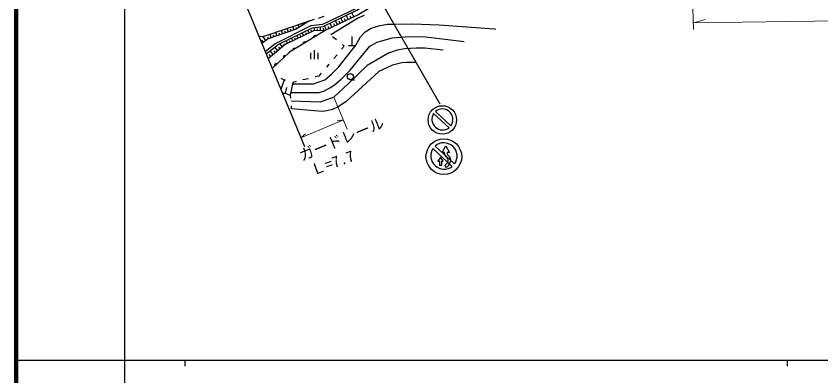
# Model space of a CAD drawing. Units: millimetres, scale not verified. Extents: x 40000 to 680000, y 20000 to 380000.
# Drawn here: x 40000 to 173623, y 202409 to 262138 of the extents above; entities that cross this region are included whole.
import ezdxf
from ezdxf.enums import TextEntityAlignment as Align

# ---------------------------------------------------------------- set-up
doc = ezdxf.new("R2010")
doc.units = ezdxf.units.MM
doc.header["$LTSCALE"] = 1000
for name, color, linetype, lineweight in [('M-BGD', 7, 'Continuous', 25), ('M-BMK-SRVR', 3, 'Continuous', 25), ('M-STR-HTXT', 7, 'Continuous', 13), ('M-STR-STRC', 7, 'Continuous', 25), ('M-TTL', 2, 'Continuous', 140), ('M-TTL-BAND', 7, 'Continuous', 25)]:
    doc.layers.add(name, color=color, linetype=linetype, lineweight=lineweight)
doc.styles.add('ＭＳ ゴシック', font='')
doc.styles.get('ＭＳ ゴシック').set_extended_font_data('MS Gothic')

msp = doc.modelspace()

# ---------------------------------------------------------------- linework, layer by layer
at = {"layer": 'M-BGD'}
for p, q in [((90202, 261814), (91160, 262102)), ((95159, 261570), (94831, 262263)), ((95611, 261783), (95446, 262133)), ((96063, 261997), (95733, 262696)), ((96673, 261804), (97859, 262312)), ((87027, 260295), (86767, 260704)), ((87449, 260563), (87384, 260665)), ((87871, 260831), (87741, 261036)), ((88715, 261367), (89532, 261613)), ((92446, 260288), (92126, 260966)), ((92271, 259094), (96673, 261804)), ((92898, 260502), (92737, 260843)), ((93350, 260715), (93028, 261398)), ((93802, 260929), (93640, 261273)), ((94254, 261143), (93929, 261831)), ((94706, 261356), (94543, 261703)), ((100229, 260534), (101584, 260788)), ((101584, 260788), (102769, 260788)), ((102769, 260788), (105817, 260872)), ((105817, 260872), (110220, 260703)), ((110220, 260703), (119449, 260026)), ((83313, 258849), (83102, 259457)), ((83786, 259013), (83681, 259314)), ((84258, 259176), (84049, 259779)), ((84730, 259340), (84627, 259639)), ((85203, 259504), (84996, 260102)), ((85675, 259668), (85573, 259964)), ((86148, 259831), (85942, 260424)), ((86605, 260027), (86475, 260232)), ((87750, 258897), (87521, 259370)), ((88200, 259115), (88086, 259351)), ((88650, 259334), (88421, 259805)), ((89100, 259552), (88983, 259793)), ((89569, 259692), (89552, 260227)), ((90068, 259707), (90059, 260027)), ((90568, 259723), (90549, 260363)), ((91068, 259738), (91057, 260109)), ((91542, 259861), (91224, 260533)), ((91994, 260075), (91834, 260414)), ((97181, 258671), (97943, 259518)), ((97943, 259518), (98959, 260110)), ((98959, 260110), (100229, 260534)), ((119449, 260026), (119618, 259941)), ((81075, 257790), (80818, 258150)), ((81482, 258081), (80967, 258800)), ((81896, 258358), (81790, 258664)), ((82368, 258522), (82156, 259135)), ((82841, 258685), (82735, 258989)), ((85052, 257586), (84819, 258065)), ((85501, 257805), (85386, 258043)), ((85951, 258023), (85720, 258500)), ((86401, 258242), (86286, 258479)), ((86851, 258460), (86620, 258935)), ((87301, 258678), (87186, 258915)), ((92525, 258756), (93202, 258248)), ((95785, 257240), (95785, 258740)), ((96419, 257316), (97181, 258671)), ((99975, 257824), (102431, 258502)), ((102431, 258502), (105394, 258756)), ((105394, 258756), (108019, 258671)), ((108019, 258671), (114369, 257909)), ((83455, 256396), (82957, 257002)), ((83842, 256714), (83621, 256982)), ((84228, 257031), (83788, 257567)), ((84614, 257349), (84445, 257554)), ((93541, 253676), (96419, 257316)), ((94472, 257147), (94049, 256639)), ((94218, 257401), (94472, 257147)), ((95185, 257240), (96385, 257240)), ((95488, 253168), (98705, 257147)), ((98705, 257147), (99975, 257824)), ((104547, 256724), (103277, 256470)), ((106410, 256808), (104547, 256724)), ((107849, 256808), (106410, 256808)), ((110897, 256470), (107849, 256808)), ((82297, 255444), (82039, 255757)), ((82683, 255761), (82167, 256389)), ((83069, 256079), (82820, 256382)), ((88944, 255005), (88944, 256055)), ((89544, 255005), (89544, 256505)), ((90144, 255005), (90144, 256055)), ((93287, 255708), (92779, 255115)), ((101838, 255962), (98282, 253930)), ((103277, 256470), (101838, 255962)), ((91932, 254184), (91509, 253676)), ((98282, 253930), (95149, 250882)), ((102515, 254014), (100229, 252914)), ((104039, 254353), (102515, 254014)), ((104801, 254438), (104039, 254353)), ((106410, 254438), (104801, 254438)), ((90662, 252660), (90239, 252152)), ((92355, 252490), (93541, 253676)), ((93964, 251644), (95488, 253168)), ((100229, 252914), (94726, 247918)), ((83973, 251813), (84481, 251559)), ((84481, 251559), (83973, 249950)), ((84481, 251559), (84735, 251559)), ((86513, 251305), (85921, 251136)), ((88545, 251728), (87614, 251559)), ((89392, 250882), (91255, 251559)), ((90239, 252152), (89646, 252067)), ((91255, 251559), (92355, 252490)), ((92863, 250712), (93964, 251644)), ((84905, 250289), (84651, 249358)), ((85921, 251136), (85497, 249019)), ((85836, 250882), (89392, 250882)), ((91085, 249696), (92101, 250204)), ((92101, 250204), (92863, 250712)), ((95149, 250882), (92779, 248680)), ((84227, 249358), (84651, 249358)), ((84651, 249358), (85497, 249019)), ((85497, 249019), (85582, 248511)), ((85667, 249442), (90239, 249442)), ((90239, 249442), (91085, 249696)), ((92779, 248680), (90493, 247834)), ((90493, 247834), (85667, 248003)), ((85751, 246733), (85751, 247241)), ((94726, 247918), (93456, 247072)), ((90831, 246310), (85751, 246733)), ((91593, 246394), (90831, 246310)), ((92525, 246648), (91593, 246394)), ((93456, 247072), (92525, 246648))]:
    msp.add_line(p, q, dxfattribs=at)
for points in [[(81501, 255871), (83515, 257435), (89193, 260178), (90995, 260423), (96595, 263109), (100714, 265853), (102340, 267913), (110380, 268872), (112506, 269678)], [(102022, 267915), (100954, 266629), (100376, 265972), (96374, 263316), (90898, 260753), (88955, 260496), (82999, 257547), (81351, 256232)], [(112167, 268238), (110982, 267984), (102302, 266904), (101144, 265019), (96931, 262407), (91295, 259745), (89376, 259686), (84689, 257410), (81834, 255064)], [(80304, 258765), (81211, 258813), (88715, 261367)], [(88715, 261367), (86477, 259946), (81843, 258339), (80791, 257587)], [(91295, 259745), (85406, 256145), (82507, 253438)]]:
    msp.add_lwpolyline(points, dxfattribs=at)
for centre, start, end in [((89618, 258654), 44.11551, 198.75475), ((86205, 256568), 44.11551, 198.75475), ((87911, 257611), 44.11551, 198.75475), ((84642, 255355), 55.71912, 210.35835), ((83180, 253990), 55.71912, 210.35835)]:
    msp.add_arc(centre, 256, start, end, dxfattribs=at)
at = {"layer": 'M-BMK-SRVR'}
msp.add_line((68936, 286267), (87868, 240468), dxfattribs=at)
at = {"layer": 'M-STR-HTXT'}
for p, q in [((152215, 266884), (152469, 259921)), ((152469, 261042), (219893, 261859)), ((152469, 261042), (154394, 261583)), ((92779, 248680), (94980, 243346)), ((87253, 241955), (94336, 244908)), ((94336, 244908), (93310, 244770)), ((87253, 241955), (88073, 242587))]:
    msp.add_line(p, q, dxfattribs=at)
at = {"layer": 'M-STR-STRC'}
for p, q in [((110389, 247495), (100737, 264344)), ((95503, 251560), (96203, 251560)), ((109309, 245972), (111896, 243588)), ((112189, 243934), (109615, 246302)), ((112794, 237607), (109576, 240566)), ((112794, 237607), (109576, 240566)), ((109194, 240154), (112428, 237174)), ((109194, 240154), (112428, 237174))]:
    msp.add_line(p, q, dxfattribs=at)
for points in [[(110718, 239517), (111336, 240600), (111959, 239518), (111570, 239518), (111571, 239291), (111699, 239047), (111936, 238772), (112050, 238526), (112126, 238291), (112131, 238030), (112034, 237758), (111908, 237539), (111715, 237277), (111462, 237024), (111173, 237314), (111265, 237406), (111429, 237561), (111555, 237729), (111662, 237924), (111725, 238133), (111710, 238295), (111630, 238496), (111484, 238691), (111336, 238890), (111233, 239043), (111165, 239238), (111152, 239517)], [(110718, 239517), (111336, 240600), (111959, 239518), (111570, 239518), (111571, 239291), (111699, 239047), (111936, 238772), (112050, 238526), (112126, 238291), (112131, 238030), (112034, 237758), (111908, 237539), (111715, 237277), (111462, 237024), (111173, 237314), (111265, 237406), (111429, 237561), (111555, 237729), (111662, 237924), (111725, 238133), (111710, 238295), (111630, 238496), (111484, 238691), (111336, 238890), (111233, 239043), (111165, 239238), (111152, 239517)], [(110453, 238695), (110028, 238041), (110294, 238043), (110294, 237405), (110663, 237405), (110663, 238039), (110906, 238039)], [(110453, 238695), (110028, 238041), (110294, 238043), (110294, 237405), (110663, 237405), (110663, 238039), (110906, 238039)]]:
    msp.add_lwpolyline(points, close=True, dxfattribs=at)
for centre, radius in [((95503, 252085), 525), ((110769, 244896), 2372), ((111019, 238809), 2965), ((111019, 238809), 2965)]:
    msp.add_circle(centre, radius, dxfattribs=at)
for centre, radius, start, end in [((110825, 245021), 1789, 147.92267, 306.76001), ((110767, 244972), 1760, 323.88077, 130.91439), ((111017, 238904), 2200, 323.88077, 130.91439), ((111017, 238904), 2200, 323.88077, 130.91439), ((111089, 238966), 2237, 147.92267, 306.76001), ((111089, 238966), 2237, 147.92267, 306.76001)]:
    msp.add_arc(centre, radius, start, end, dxfattribs=at)
at = {"layer": 'M-TTL'}
msp.add_line((40000, 380000), (40000, 20000), dxfattribs=at)
at = {"layer": 'M-TTL-BAND'}
for p, q in [((58000, 370000), (58000, 20000)), ((40000, 205000), (579000, 205000)), ((68000, 205000), (68000, 204000)), ((168000, 205000), (168000, 204000))]:
    msp.add_line(p, q, dxfattribs=at)

# ---------------------------------------------------------------- texts
at = {"layer": 'M-STR-HTXT', "style": 'ＭＳ ゴシック'}
for s, rotation, p in [('ガードレール', 22.314, (87661, 237538)), ('Ｌ=7.7', 19.784, (89474, 235127))]:
    msp.add_text(s, height=1833, rotation=rotation, dxfattribs=at).set_placement(p, align=Align.BOTTOM_LEFT)

doc.saveas('drawing.dxf')
